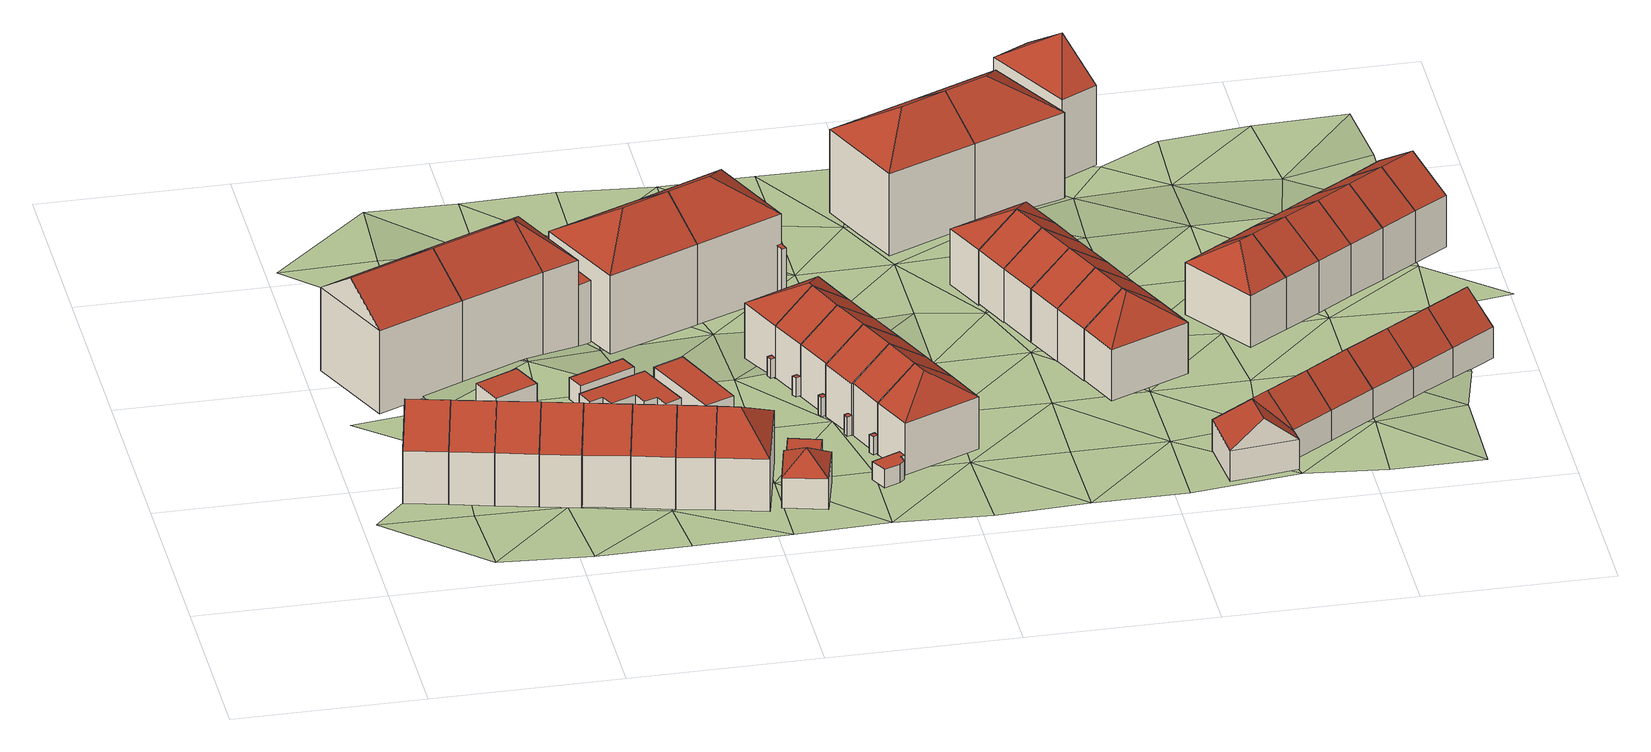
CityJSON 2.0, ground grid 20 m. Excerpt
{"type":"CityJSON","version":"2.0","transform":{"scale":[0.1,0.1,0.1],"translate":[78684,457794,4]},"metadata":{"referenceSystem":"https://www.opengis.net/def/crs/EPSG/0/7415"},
"CityObjects":{
"building1":{"type":"Building","attributes":{"roofType":"1030","RelativeEavesHeight":6.16,"RelativeRidgeHeight":9.35,"AbsoluteEavesHeight":12.13,"AbsoluteRidgeHeight":15.31,"validity":"0"},"geometry":[{"type":"Solid","lod":"2","boundaries":[[[[0,1,2,3]],[[1,4,5,2]],[[4,6,7,5]],[[6,0,3,7]],[[4,1,8]],[[0,6,9]],[[1,0,9,8]],[[6,4,8,9]],[[3,2,5,7]]]],"semantics":{"surfaces":[{"type":"WallSurface"},{"type":"RoofSurface","Direction":193.84,"Slope":55.75},{"type":"RoofSurface","Direction":13.83,"Slope":55.75},{"type":"GroundSurface"}],"values":[[0,0,0,0,0,0,1,2,3]]}}]},
"building2":{"type":"Building","attributes":{"roofType":"1030","RelativeEavesHeight":6.16,"RelativeRidgeHeight":9.35,"AbsoluteEavesHeight":12.13,"AbsoluteRidgeHeight":15.31,"validity":"0"},"geometry":[{"type":"Solid","lod":"2","boundaries":[[[[10,0,3,11]],[[0,6,7,3]],[[6,12,13,7]],[[12,10,11,13]],[[6,0,9]],[[10,12,14]],[[0,10,14,9]],[[12,6,9,14]],[[11,3,7,13]]]],"semantics":{"surfaces":[{"type":"WallSurface"},{"type":"RoofSurface","Direction":193.83,"Slope":55.75},{"type":"RoofSurface","Direction":13.83,"Slope":55.75},{"type":"GroundSurface"}],"values":[[0,0,0,0,0,0,1,2,3]]}}]},
"building3":{"type":"Building","attributes":{"roofType":"1030","RelativeEavesHeight":9.61,"RelativeRidgeHeight":13.17,"AbsoluteEavesHeight":15.24,"AbsoluteRidgeHeight":18.8,"validity":"0"},"geometry":[{"type":"Solid","lod":"2","boundaries":[[[[15,16,17,18]],[[16,19,20,17]],[[19,21,22,20]],[[21,15,18,22]],[[19,16,23]],[[15,21,24]],[[16,15,24,23]],[[21,19,23,24]],[[18,17,20,22]]]],"semantics":{"surfaces":[{"type":"WallSurface"},{"type":"RoofSurface","Direction":156.65,"Slope":55.05},{"type":"RoofSurface","Direction":336.46,"Slope":55.05},{"type":"GroundSurface"}],"values":[[0,0,0,0,0,0,1,2,3]]}}]},
"building4":{"type":"Building","attributes":{"roofType":"1030","RelativeEavesHeight":6.14,"RelativeRidgeHeight":9.33,"AbsoluteEavesHeight":12.13,"AbsoluteRidgeHeight":15.31,"validity":"0"},"geometry":[{"type":"Solid","lod":"2","boundaries":[[[[25,10,11,26]],[[10,12,13,11]],[[12,27,28,13]],[[27,25,26,28]],[[12,10,14]],[[25,27,29]],[[10,25,29,14]],[[27,12,14,29]],[[26,11,13,28]]]],"semantics":{"surfaces":[{"type":"WallSurface"},{"type":"RoofSurface","Direction":193.85,"Slope":55.76},{"type":"RoofSurface","Direction":13.83,"Slope":55.76},{"type":"GroundSurface"}],"values":[[0,0,0,0,0,0,1,2,3]]}}]},
"building5":{"type":"Building","attributes":{"roofType":"1030","RelativeEavesHeight":6.08,"RelativeRidgeHeight":9.27,"AbsoluteEavesHeight":12.13,"AbsoluteRidgeHeight":15.31,"validity":"0"},"geometry":[{"type":"Solid","lod":"2","boundaries":[[[[30,25,26,31]],[[25,27,28,26]],[[27,32,33,28]],[[32,30,31,33]],[[27,25,29]],[[30,32,34]],[[25,30,34,29]],[[32,27,29,34]],[[31,26,28,33]]]],"semantics":{"surfaces":[{"type":"WallSurface"},{"type":"RoofSurface","Direction":193.86,"Slope":55.76},{"type":"RoofSurface","Direction":13.85,"Slope":55.76},{"type":"GroundSurface"}],"values":[[0,0,0,0,0,0,1,2,3]]}}]},
"building6":{"type":"Building","attributes":{"roofType":"1000","RelativeEavesHeight":2.56,"RelativeRidgeHeight":2.56,"AbsoluteEavesHeight":8.7,"AbsoluteRidgeHeight":8.7,"validity":"0"},"geometry":[{"type":"Solid","lod":"2","boundaries":[[[[35,36,37,38]],[[36,39,40,37]],[[39,41,42,40]],[[41,35,38,42]],[[41,39,36,35]],[[38,37,40,42]]]],"semantics":{"surfaces":[{"type":"WallSurface"},{"type":"RoofSurface","Direction":0,"Slope":90},{"type":"GroundSurface"}],"values":[[0,0,0,0,1,2]]}}]},
"building7":{"type":"Building","attributes":{"roofType":"1030","RelativeEavesHeight":6.04,"RelativeRidgeHeight":9.23,"AbsoluteEavesHeight":12.13,"AbsoluteRidgeHeight":15.31,"validity":"0"},"geometry":[{"type":"Solid","lod":"2","boundaries":[[[[43,30,44,45]],[[30,32,46,44]],[[32,47,48,46]],[[47,43,45,48]],[[32,30,34]],[[43,47,49]],[[30,43,49,34]],[[47,32,34,49]],[[45,44,46,48]]]],"semantics":{"surfaces":[{"type":"WallSurface"},{"type":"RoofSurface","Direction":193.83,"Slope":55.77},{"type":"RoofSurface","Direction":13.82,"Slope":55.77},{"type":"GroundSurface"}],"values":[[0,0,0,0,0,0,1,2,3]]}}]},
"building8":{"type":"Building","attributes":{"roofType":"1030","RelativeEavesHeight":9.88,"RelativeRidgeHeight":13.44,"AbsoluteEavesHeight":15.24,"AbsoluteRidgeHeight":18.8,"validity":"0"},"geometry":[{"type":"Solid","lod":"2","boundaries":[[[[50,15,51,52]],[[15,21,53,51]],[[21,54,55,53]],[[54,50,52,55]],[[21,15,24]],[[50,54,56]],[[15,50,56,24]],[[54,21,24,56]],[[52,51,53,55]]]],"semantics":{"surfaces":[{"type":"WallSurface"},{"type":"RoofSurface","Direction":156.64,"Slope":55.21},{"type":"RoofSurface","Direction":336.46,"Slope":55.21},{"type":"GroundSurface"}],"values":[[0,0,0,0,0,0,1,2,3]]}}]},
"building9":{"type":"Building","attributes":{"roofType":"1030","RelativeEavesHeight":6.02,"RelativeRidgeHeight":9.2,"AbsoluteEavesHeight":12.13,"AbsoluteRidgeHeight":15.31,"validity":"0"},"geometry":[{"type":"Solid","lod":"2","boundaries":[[[[57,43,45,58]],[[43,47,48,45]],[[47,59,60,48]],[[59,57,58,60]],[[47,43,49]],[[57,59,61]],[[43,57,61,49]],[[59,47,49,61]],[[58,45,48,60]]]],"semantics":{"surfaces":[{"type":"WallSurface"},{"type":"RoofSurface","Direction":193.84,"Slope":55.77},{"type":"RoofSurface","Direction":13.84,"Slope":55.77},{"type":"GroundSurface"}],"values":[[0,0,0,0,0,0,1,2,3]]}}]},
"building10":{"type":"Building","attributes":{"roofType":"1000","RelativeEavesHeight":2.55,"RelativeRidgeHeight":2.55,"AbsoluteEavesHeight":8.53,"AbsoluteRidgeHeight":8.53,"validity":"0"},"geometry":[{"type":"Solid","lod":"2","boundaries":[[[[62,63,64,65]],[[63,66,67,64]],[[66,68,69,67]],[[68,62,65,69]],[[68,66,63,62]],[[65,64,67,69]]]],"semantics":{"surfaces":[{"type":"WallSurface"},{"type":"RoofSurface","Direction":0,"Slope":90},{"type":"GroundSurface"}],"values":[[0,0,0,0,1,2]]}}]},
"building11":{"type":"Building","attributes":{"roofType":"1030","RelativeEavesHeight":5.99,"RelativeRidgeHeight":9.18,"AbsoluteEavesHeight":12.13,"AbsoluteRidgeHeight":15.31,"validity":"0"},"geometry":[{"type":"Solid","lod":"2","boundaries":[[[[70,57,58,71]],[[57,59,60,58]],[[59,72,73,60]],[[72,70,71,73]],[[59,57,61]],[[70,72,74]],[[57,70,74,61]],[[72,59,61,74]],[[71,58,60,73]]]],"semantics":{"surfaces":[{"type":"WallSurface"},{"type":"RoofSurface","Direction":193.84,"Slope":55.77},{"type":"RoofSurface","Direction":13.82,"Slope":55.77},{"type":"GroundSurface"}],"values":[[0,0,0,0,0,0,1,2,3]]}}]},
"building12":{"type":"Building","attributes":{"roofType":"1000","RelativeEavesHeight":2.31,"RelativeRidgeHeight":2.31,"AbsoluteEavesHeight":8.46,"AbsoluteRidgeHeight":8.46,"validity":"0"},"geometry":[{"type":"Solid","lod":"2","boundaries":[[[[75,76,77,78]],[[76,79,80,77]],[[79,81,82,80]],[[81,83,84,82]],[[83,85,86,84]],[[85,87,88,86]],[[87,89,90,88]],[[89,91,92,90]],[[91,93,94,92]],[[93,75,78,94]],[[93,91,89,87,85,83,81,79,76,75]],[[78,77,80,82,84,86,88,90,92,94]]]],"semantics":{"surfaces":[{"type":"WallSurface"},{"type":"RoofSurface","Direction":0,"Slope":90},{"type":"GroundSurface"}],"values":[[0,0,0,0,0,0,0,0,0,0,1,2]]}}]},
"building13":{"type":"Building","attributes":{"validity":"0"},"children":["building13-1","building13-2","building13-3"]},
"building13-1":{"type":"BuildingPart","attributes":{"roofType":"1000","RelativeEavesHeight":7.2,"RelativeRidgeHeight":7.2,"AbsoluteEavesHeight":12.3,"AbsoluteRidgeHeight":12.3,"validity":"0"},"parents":["building13"],"geometry":[{"type":"Solid","lod":"2","boundaries":[[[[95,96,97,98]],[[96,99,100,97]],[[99,101,102,100]],[[101,95,98,102]],[[101,99,96,95]],[[98,97,100,102]]]],"semantics":{"surfaces":[{"type":"WallSurface"},{"type":"RoofSurface","Direction":0,"Slope":90},{"type":"GroundSurface"}],"values":[[0,0,0,0,1,2]]}}]},
"building13-2":{"type":"BuildingPart","attributes":{"roofType":"1120","RelativeEavesHeight":10.08,"RelativeRidgeHeight":13.65,"AbsoluteEavesHeight":15.24,"AbsoluteRidgeHeight":18.8,"validity":"0"},"parents":["building13"],"geometry":[{"type":"Solid","lod":"2","boundaries":[[[[103,104,105,106]],[[104,50,107,105]],[[50,54,108,107]],[[54,103,106,108]],[[104,103,56]],[[50,104,56]],[[54,50,56]],[[103,54,56]],[[106,105,107,108]]]],"semantics":{"surfaces":[{"type":"WallSurface"},{"type":"RoofSurface","Direction":65.94,"Slope":49.25},{"type":"RoofSurface","Direction":156.73,"Slope":55.29},{"type":"RoofSurface","Direction":246.37,"Slope":0},{"type":"RoofSurface","Direction":336.37,"Slope":55.29},{"type":"GroundSurface"}],"values":[[0,0,0,0,1,2,3,4,5]]}}]},
"building13-3":{"type":"BuildingPart","attributes":{"roofType":"1000","RelativeEavesHeight":7.18,"RelativeRidgeHeight":7.18,"AbsoluteEavesHeight":12.3,"AbsoluteRidgeHeight":12.3,"validity":"0"},"parents":["building13"],"geometry":[{"type":"Solid","lod":"2","boundaries":[[[[109,95,98,110]],[[95,111,112,98]],[[111,113,114,112]],[[113,109,110,114]],[[113,111,95,109]],[[110,98,112,114]]]],"semantics":{"surfaces":[{"type":"WallSurface"},{"type":"RoofSurface","Direction":0,"Slope":90},{"type":"GroundSurface"}],"values":[[0,0,0,0,1,2]]}}]},
"building14":{"type":"Building","attributes":{"roofType":"1130","RelativeEavesHeight":5.99,"RelativeRidgeHeight":9.17,"AbsoluteEavesHeight":12.13,"AbsoluteRidgeHeight":15.31,"validity":"0"},"geometry":[{"type":"Solid","lod":"2","boundaries":[[[[72,115,116,73]],[[115,117,118,116]],[[117,70,71,118]],[[70,72,73,71]],[[117,115,119]],[[72,70,74]],[[115,72,74,119]],[[70,117,119,74]],[[73,116,118,71]]]],"semantics":{"surfaces":[{"type":"WallSurface"},{"type":"RoofSurface","Direction":103.73,"Slope":44.09},{"type":"RoofSurface","Direction":13.83,"Slope":55.78},{"type":"RoofSurface","Direction":193.85,"Slope":55.78},{"type":"GroundSurface"}],"values":[[0,0,0,0,1,0,2,3,4]]}}]},
"building15":{"type":"Building","attributes":{"roofType":"1000","RelativeEavesHeight":2.47,"RelativeRidgeHeight":2.47,"AbsoluteEavesHeight":8.46,"AbsoluteRidgeHeight":8.46,"validity":"0"},"geometry":[{"type":"Solid","lod":"2","boundaries":[[[[120,121,122,123]],[[121,124,125,122]],[[124,126,127,125]],[[126,120,123,127]],[[126,124,121,120]],[[123,122,125,127]]]],"semantics":{"surfaces":[{"type":"WallSurface"},{"type":"RoofSurface","Direction":0,"Slope":90},{"type":"GroundSurface"}],"values":[[0,0,0,0,1,2]]}}]},
"building16":{"type":"Building","attributes":{"roofType":"1120","RelativeEavesHeight":3.54,"RelativeRidgeHeight":5.5,"AbsoluteEavesHeight":9.7,"AbsoluteRidgeHeight":11.66,"validity":"0"},"geometry":[{"type":"Solid","lod":"2","boundaries":[[[[128,129,130,131]],[[129,132,133,130]],[[132,134,135,133]],[[134,128,131,135]],[[129,128,136]],[[132,129,136]],[[134,132,136]],[[128,134,136]],[[131,130,133,135]]]],"semantics":{"surfaces":[{"type":"WallSurface"},{"type":"RoofSurface","Direction":284.16,"Slope":50.33},{"type":"RoofSurface","Direction":14.18,"Slope":53.25},{"type":"RoofSurface","Direction":104.17,"Slope":50.33},{"type":"RoofSurface","Direction":194.16,"Slope":53.25},{"type":"GroundSurface"}],"values":[[0,0,0,0,1,2,3,4,5]]}}]},
"building17":{"type":"Building","attributes":{"validity":"0"},"children":["building17-1","building17-2"]},
"building17-1":{"type":"BuildingPart","attributes":{"roofType":"1130","RelativeEavesHeight":9.26,"RelativeRidgeHeight":12.75,"AbsoluteEavesHeight":14.28,"AbsoluteRidgeHeight":17.77,"validity":"0"},"parents":["building17"],"geometry":[{"type":"Solid","lod":"2","boundaries":[[[[137,138,139,140]],[[138,141,142,139]],[[141,143,144,142]],[[143,137,140,144]],[[141,138,145]],[[137,143,146]],[[138,137,146,145]],[[143,141,145,146]],[[140,139,142,144]]]],"semantics":{"surfaces":[{"type":"WallSurface"},{"type":"RoofSurface","Direction":245.71,"Slope":56.08},{"type":"RoofSurface","Direction":156.31,"Slope":56.07},{"type":"RoofSurface","Direction":336.4,"Slope":56.07},{"type":"GroundSurface"}],"values":[[0,0,0,0,1,0,2,3,4]]}}]},
"building17-2":{"type":"BuildingPart","attributes":{"roofType":"1000","RelativeEavesHeight":7.14,"RelativeRidgeHeight":7.14,"AbsoluteEavesHeight":12.3,"AbsoluteRidgeHeight":12.3,"validity":"0"},"parents":["building17"],"geometry":[{"type":"Solid","lod":"2","boundaries":[[[[147,101,148,149]],[[101,99,150,148]],[[99,147,149,150]],[[99,101,147]],[[149,148,150]]]],"semantics":{"surfaces":[{"type":"WallSurface"},{"type":"RoofSurface","Direction":0,"Slope":90},{"type":"GroundSurface"}],"values":[[0,0,0,1,2]]}}]},
"building18":{"type":"Building","attributes":{"roofType":"1000","RelativeEavesHeight":2.53,"RelativeRidgeHeight":2.53,"AbsoluteEavesHeight":8.64,"AbsoluteRidgeHeight":8.64,"validity":"0"},"geometry":[{"type":"Solid","lod":"2","boundaries":[[[[151,152,153,154]],[[152,155,156,153]],[[155,157,158,156]],[[157,151,154,158]],[[157,155,152,151]],[[154,153,156,158]]]],"semantics":{"surfaces":[{"type":"WallSurface"},{"type":"RoofSurface","Direction":0,"Slope":90},{"type":"GroundSurface"}],"values":[[0,0,0,0,1,2]]}}]},
"building19":{"type":"Building","attributes":{"validity":"0"},"children":["building19-1","building19-2"]},
"building19-1":{"type":"BuildingPart","attributes":{"roofType":"1130","RelativeEavesHeight":9.39,"RelativeRidgeHeight":12.88,"AbsoluteEavesHeight":14.28,"AbsoluteRidgeHeight":17.77,"validity":"0"},"parents":["building19"],"geometry":[{"type":"Solid","lod":"2","boundaries":[[[[143,159,160,161]],[[159,162,163,160]],[[162,137,164,163]],[[137,143,161,164]],[[162,159,165]],[[143,137,146]],[[159,143,146,165]],[[137,162,165,146]],[[161,160,163,164]]]],"semantics":{"surfaces":[{"type":"WallSurface"},{"type":"RoofSurface","Direction":66.54,"Slope":55.28},{"type":"RoofSurface","Direction":336.4,"Slope":56.02},{"type":"RoofSurface","Direction":156.3,"Slope":56.02},{"type":"GroundSurface"}],"values":[[0,0,0,0,1,0,2,3,4]]}}]},
"building19-2":{"type":"BuildingPart","attributes":{"roofType":"1000","RelativeEavesHeight":5.78,"RelativeRidgeHeight":5.78,"AbsoluteEavesHeight":10.91,"AbsoluteRidgeHeight":10.91,"validity":"0"},"parents":["building19"],"geometry":[{"type":"Solid","lod":"2","boundaries":[[[[166,167,168,169]],[[167,170,171,168]],[[170,172,173,171]],[[172,166,169,173]],[[172,170,167,166]],[[169,168,171,173]]]],"semantics":{"surfaces":[{"type":"WallSurface"},{"type":"RoofSurface","Direction":0,"Slope":90},{"type":"GroundSurface"}],"values":[[0,0,0,0,1,2]]}}]},
"building20":{"type":"Building","attributes":{"validity":"0"},"children":["building20-1","building20-2"]},
"building20-1":{"type":"BuildingPart","attributes":{"roofType":"1000","RelativeEavesHeight":2.2,"RelativeRidgeHeight":2.2,"AbsoluteEavesHeight":8.21,"AbsoluteRidgeHeight":8.21,"validity":"0"},"parents":["building20"],"geometry":[{"type":"Solid","lod":"2","boundaries":[[[[174,175,176,177]],[[175,178,179,176]],[[178,180,181,179]],[[180,174,177,181]],[[180,178,175,174]],[[177,176,179,181]]]],"semantics":{"surfaces":[{"type":"WallSurface"},{"type":"RoofSurface","Direction":0,"Slope":90},{"type":"GroundSurface"}],"values":[[0,0,0,0,1,2]]}}]},
"building20-2":{"type":"BuildingPart","attributes":{"roofType":"1130","RelativeEavesHeight":6.5,"RelativeRidgeHeight":9.55,"AbsoluteEavesHeight":11.93,"AbsoluteRidgeHeight":14.97,"validity":"0"},"parents":["building20"],"geometry":[{"type":"Solid","lod":"2","boundaries":[[[[182,183,184,185]],[[183,186,187,184]],[[186,188,189,187]],[[188,182,185,189]],[[186,183,190]],[[182,188,191]],[[183,182,191,190]],[[188,186,190,191]],[[185,184,187,189]]]],"semantics":{"surfaces":[{"type":"WallSurface"},{"type":"RoofSurface","Direction":336.63,"Slope":57.34},{"type":"RoofSurface","Direction":246.81,"Slope":55.5},{"type":"RoofSurface","Direction":66.67,"Slope":55.3},{"type":"GroundSurface"}],"values":[[0,0,0,0,1,0,2,3,4]]}}]},
"building21":{"type":"Building","attributes":{"validity":"0"},"children":["building21-1","building21-2"]},
"building21-1":{"type":"BuildingPart","attributes":{"roofType":"1000","RelativeEavesHeight":2.21,"RelativeRidgeHeight":2.21,"AbsoluteEavesHeight":8.21,"AbsoluteRidgeHeight":8.21,"validity":"0"},"parents":["building21"],"geometry":[{"type":"Solid","lod":"2","boundaries":[[[[192,193,194,195]],[[193,196,197,194]],[[196,198,199,197]],[[198,192,195,199]],[[198,196,193,192]],[[195,194,197,199]]]],"semantics":{"surfaces":[{"type":"WallSurface"},{"type":"RoofSurface","Direction":0,"Slope":90},{"type":"GroundSurface"}],"values":[[0,0,0,0,1,2]]}}]},
"building21-2":{"type":"BuildingPart","attributes":{"roofType":"1030","RelativeEavesHeight":6.06,"RelativeRidgeHeight":9.11,"AbsoluteEavesHeight":11.93,"AbsoluteRidgeHeight":14.97,"validity":"0"},"parents":["building21"],"geometry":[{"type":"Solid","lod":"2","boundaries":[[[[200,182,201,202]],[[182,188,203,201]],[[188,204,205,203]],[[204,200,202,205]],[[188,182,191]],[[200,204,206]],[[182,200,206,191]],[[204,188,191,206]],[[202,201,203,205]]]],"semantics":{"surfaces":[{"type":"WallSurface"},{"type":"RoofSurface","Direction":246.54,"Slope":55.39},{"type":"RoofSurface","Direction":66.53,"Slope":55.39},{"type":"GroundSurface"}],"values":[[0,0,0,0,0,0,1,2,3]]}}]},
"building22":{"type":"Building","attributes":{"validity":"0"},"children":["building22-1","building22-2"]},
"building22-1":{"type":"BuildingPart","attributes":{"roofType":"1030","RelativeEavesHeight":6.02,"RelativeRidgeHeight":9.07,"AbsoluteEavesHeight":11.93,"AbsoluteRidgeHeight":14.97,"validity":"0"},"parents":["building22"],"geometry":[{"type":"Solid","lod":"2","boundaries":[[[[207,200,202,208]],[[200,204,205,202]],[[204,209,210,205]],[[209,207,208,210]],[[204,200,206]],[[207,209,211]],[[200,207,211,206]],[[209,204,206,211]],[[208,202,205,210]]]],"semantics":{"surfaces":[{"type":"WallSurface"},{"type":"RoofSurface","Direction":246.6,"Slope":55.4},{"type":"RoofSurface","Direction":66.56,"Slope":55.4},{"type":"GroundSurface"}],"values":[[0,0,0,0,0,0,1,2,3]]}}]},
"building22-2":{"type":"BuildingPart","attributes":{"roofType":"1000","RelativeEavesHeight":2.21,"RelativeRidgeHeight":2.21,"AbsoluteEavesHeight":8.21,"AbsoluteRidgeHeight":8.21,"validity":"0"},"parents":["building22"],"geometry":[{"type":"Solid","lod":"2","boundaries":[[[[212,213,214,215]],[[213,216,217,214]],[[216,218,219,217]],[[218,212,215,219]],[[218,216,213,212]],[[215,214,217,219]]]],"semantics":{"surfaces":[{"type":"WallSurface"},{"type":"RoofSurface","Direction":0,"Slope":90},{"type":"GroundSurface"}],"values":[[0,0,0,0,1,2]]}}]},
"building23":{"type":"Building","attributes":{"validity":"0"},"children":["building23-1","building23-2"]},
"building23-1":{"type":"BuildingPart","attributes":{"roofType":"1000","RelativeEavesHeight":2.19,"RelativeRidgeHeight":2.19,"AbsoluteEavesHeight":8.21,"AbsoluteRidgeHeight":8.21,"validity":"0"},"parents":["building23"],"geometry":[{"type":"Solid","lod":"2","boundaries":[[[[220,221,222,223]],[[221,224,225,222]],[[224,226,227,225]],[[226,220,223,227]],[[226,224,221,220]],[[223,222,225,227]]]],"semantics":{"surfaces":[{"type":"WallSurface"},{"type":"RoofSurface","Direction":0,"Slope":90},{"type":"GroundSurface"}],"values":[[0,0,0,0,1,2]]}}]},
"building23-2":{"type":"BuildingPart","attributes":{"roofType":"1030","RelativeEavesHeight":6.07,"RelativeRidgeHeight":9.12,"AbsoluteEavesHeight":11.93,"AbsoluteRidgeHeight":14.97,"validity":"0"},"parents":["building23"],"geometry":[{"type":"Solid","lod":"2","boundaries":[[[[228,229,230,231]],[[229,209,210,230]],[[209,232,233,210]],[[232,228,231,233]],[[209,229,211]],[[228,232,234]],[[229,228,234,211]],[[232,209,211,234]],[[231,230,210,233]]]],"semantics":{"surfaces":[{"type":"WallSurface"},{"type":"RoofSurface","Direction":246.6,"Slope":55.54},{"type":"RoofSurface","Direction":66.55,"Slope":55.54},{"type":"GroundSurface"}],"values":[[0,0,0,0,0,0,1,2,3]]}}]},
"building24":{"type":"Building","attributes":{"validity":"0"},"children":["building24-1","building24-2"]},
"building24-1":{"type":"BuildingPart","attributes":{"roofType":"1130","RelativeEavesHeight":6.02,"RelativeRidgeHeight":9.07,"AbsoluteEavesHeight":11.93,"AbsoluteRidgeHeight":14.97,"validity":"0"},"parents":["building24"],"geometry":[{"type":"Solid","lod":"2","boundaries":[[[[235,236,237,238]],[[236,239,240,237]],[[239,241,242,240]],[[241,235,238,242]],[[239,236,243]],[[235,241,244]],[[236,235,244,243]],[[241,239,243,244]],[[238,237,240,242]]]],"semantics":{"surfaces":[{"type":"WallSurface"},{"type":"RoofSurface","Direction":156.44,"Slope":45},{"type":"RoofSurface","Direction":66.54,"Slope":55.56},{"type":"RoofSurface","Direction":246.61,"Slope":55.56},{"type":"GroundSurface"}],"values":[[0,0,0,0,1,0,2,3,4]]}}]},
"building24-2":{"type":"BuildingPart","attributes":{"roofType":"1000","RelativeEavesHeight":2.07,"RelativeRidgeHeight":2.07,"AbsoluteEavesHeight":8.21,"AbsoluteRidgeHeight":8.21,"validity":"0"},"parents":["building24"],"geometry":[{"type":"Solid","lod":"2","boundaries":[[[[245,246,247,248]],[[246,249,250,247]],[[249,251,252,250]],[[251,253,254,252]],[[253,255,256,254]],[[255,257,258,256]],[[257,259,260,258]],[[259,245,248,260]],[[259,257,255,253,251,249,246,245]],[[248,247,250,252,254,256,258,260]]]],"semantics":{"surfaces":[{"type":"WallSurface"},{"type":"RoofSurface","Direction":0,"Slope":90},{"type":"GroundSurface"}],"values":[[0,0,0,0,0,0,0,0,1,2]]}}]},
"building25":{"type":"Building","attributes":{"validity":"0"},"children":["building25-1","building25-2"]},
"building25-1":{"type":"BuildingPart","attributes":{"roofType":"1000","RelativeEavesHeight":2.15,"RelativeRidgeHeight":2.15,"AbsoluteEavesHeight":8.21,"AbsoluteRidgeHeight":8.21,"validity":"0"},"parents":["building25"],"geometry":[{"type":"Solid","lod":"2","boundaries":[[[[261,262,263,264]],[[262,265,266,263]],[[265,267,268,266]],[[267,261,264,268]],[[267,265,262,261]],[[264,263,266,268]]]],"semantics":{"surfaces":[{"type":"WallSurface"},{"type":"RoofSurface","Direction":0,"Slope":90},{"type":"GroundSurface"}],"values":[[0,0,0,0,1,2]]}}]},
"building25-2":{"type":"BuildingPart","attributes":{"roofType":"1030","RelativeEavesHeight":6.07,"RelativeRidgeHeight":9.12,"AbsoluteEavesHeight":11.93,"AbsoluteRidgeHeight":14.97,"validity":"0"},"parents":["building25"],"geometry":[{"type":"Solid","lod":"2","boundaries":[[[[241,269,270,242]],[[269,232,233,270]],[[232,235,238,233]],[[235,241,242,238]],[[232,269,234]],[[241,235,244]],[[269,241,244,234]],[[235,232,234,244]],[[242,270,233,238]]]],"semantics":{"surfaces":[{"type":"WallSurface"},{"type":"RoofSurface","Direction":246.61,"Slope":55.41},{"type":"RoofSurface","Direction":66.55,"Slope":55.41},{"type":"GroundSurface"}],"values":[[0,0,0,0,0,0,1,2,3]]}}]},
"building26":{"type":"Building","attributes":{"roofType":"1130","RelativeEavesHeight":9.59,"RelativeRidgeHeight":13.14,"AbsoluteEavesHeight":14.37,"AbsoluteRidgeHeight":17.92,"validity":"0"},"geometry":[{"type":"Solid","lod":"2","boundaries":[[[[271,272,273,274]],[[272,275,276,273]],[[275,277,278,276]],[[277,271,274,278]],[[275,272,279]],[[271,277,280]],[[272,271,280,279]],[[277,275,279,280]],[[274,273,276,278]]]],"semantics":{"surfaces":[{"type":"WallSurface"},{"type":"RoofSurface","Direction":246.56,"Slope":55.43},{"type":"RoofSurface","Direction":156.81,"Slope":55.75},{"type":"RoofSurface","Direction":336.59,"Slope":55.75},{"type":"GroundSurface"}],"values":[[0,0,0,0,1,0,2,3,4]]}}]},
"building27":{"type":"Building","attributes":{"roofType":"1120","RelativeEavesHeight":6.41,"RelativeRidgeHeight":9.62,"AbsoluteEavesHeight":11.81,"AbsoluteRidgeHeight":15.02,"validity":"0"},"geometry":[{"type":"Solid","lod":"2","boundaries":[[[[281,282,283,284]],[[282,285,286,283]],[[285,287,288,286]],[[287,281,284,288]],[[282,281,289]],[[285,282,289]],[[287,285,289]],[[281,287,289]],[[284,283,286,288]]]],"semantics":{"surfaces":[{"type":"WallSurface"},{"type":"RoofSurface","Direction":156.53,"Slope":0},{"type":"RoofSurface","Direction":246.67,"Slope":54.94},{"type":"RoofSurface","Direction":336.65,"Slope":56.6},{"type":"RoofSurface","Direction":66.49,"Slope":54.94},{"type":"GroundSurface"}],"values":[[0,0,0,0,1,2,3,4,5]]}}]},
"building28":{"type":"Building","attributes":{"roofType":"1030","RelativeEavesHeight":6.25,"RelativeRidgeHeight":9.46,"AbsoluteEavesHeight":11.81,"AbsoluteRidgeHeight":15.02,"validity":"0"},"geometry":[{"type":"Solid","lod":"2","boundaries":[[[[290,282,291,292]],[[282,281,293,291]],[[281,294,295,293]],[[294,290,292,295]],[[281,282,289]],[[290,294,296]],[[282,290,296,289]],[[294,281,289,296]],[[292,291,293,295]]]],"semantics":{"surfaces":[{"type":"WallSurface"},{"type":"RoofSurface","Direction":246.52,"Slope":54.94},{"type":"RoofSurface","Direction":66.51,"Slope":54.94},{"type":"GroundSurface"}],"values":[[0,0,0,0,0,0,1,2,3]]}}]},
"building29":{"type":"Building","attributes":{"roofType":"1030","RelativeEavesHeight":6.16,"RelativeRidgeHeight":9.36,"AbsoluteEavesHeight":11.81,"AbsoluteRidgeHeight":15.02,"validity":"0"},"geometry":[{"type":"Solid","lod":"2","boundaries":[[[[297,290,298,299]],[[290,294,300,298]],[[294,301,302,300]],[[301,297,299,302]],[[294,290,296]],[[297,301,303]],[[290,297,303,296]],[[301,294,296,303]],[[299,298,300,302]]]],"semantics":{"surfaces":[{"type":"WallSurface"},{"type":"RoofSurface","Direction":246.52,"Slope":54.95},{"type":"RoofSurface","Direction":66.51,"Slope":54.95},{"type":"GroundSurface"}],"values":[[0,0,0,0,0,0,1,2,3]]}}]},
"building30":{"type":"Building","attributes":{"roofType":"1030","RelativeEavesHeight":6.1,"RelativeRidgeHeight":9.31,"AbsoluteEavesHeight":11.81,"AbsoluteRidgeHeight":15.02,"validity":"0"},"geometry":[{"type":"Solid","lod":"2","boundaries":[[[[304,297,299,305]],[[297,301,302,299]],[[301,306,307,302]],[[306,304,305,307]],[[301,297,303]],[[304,306,308]],[[297,304,308,303]],[[306,301,303,308]],[[305,299,302,307]]]],"semantics":{"surfaces":[{"type":"WallSurface"},{"type":"RoofSurface","Direction":246.52,"Slope":54.95},{"type":"RoofSurface","Direction":66.5,"Slope":54.95},{"type":"GroundSurface"}],"values":[[0,0,0,0,0,0,1,2,3]]}}]},
"building31":{"type":"Building","attributes":{"roofType":"1030","RelativeEavesHeight":6.04,"RelativeRidgeHeight":9.25,"AbsoluteEavesHeight":11.81,"AbsoluteRidgeHeight":15.02,"validity":"0"},"geometry":[{"type":"Solid","lod":"2","boundaries":[[[[309,304,310,311]],[[304,306,312,310]],[[306,313,314,312]],[[313,309,311,314]],[[306,304,308]],[[309,313,315]],[[304,309,315,308]],[[313,306,308,315]],[[311,310,312,314]]]],"semantics":{"surfaces":[{"type":"WallSurface"},{"type":"RoofSurface","Direction":246.52,"Slope":54.96},{"type":"RoofSurface","Direction":66.51,"Slope":54.96},{"type":"GroundSurface"}],"values":[[0,0,0,0,0,0,1,2,3]]}}]},
"building32":{"type":"Building","attributes":{"roofType":"1130","RelativeEavesHeight":5.94,"RelativeRidgeHeight":9.15,"AbsoluteEavesHeight":11.81,"AbsoluteRidgeHeight":15.02,"validity":"0"},"geometry":[{"type":"Solid","lod":"2","boundaries":[[[[313,316,317,318]],[[316,319,320,317]],[[319,309,321,320]],[[309,313,318,321]],[[319,316,322]],[[313,309,315]],[[316,313,315,322]],[[309,319,322,315]],[[318,317,320,321]]]],"semantics":{"surfaces":[{"type":"WallSurface"},{"type":"RoofSurface","Direction":156.51,"Slope":51.64},{"type":"RoofSurface","Direction":66.54,"Slope":54.99},{"type":"RoofSurface","Direction":246.57,"Slope":54.95},{"type":"GroundSurface"}],"values":[[0,0,0,0,1,0,2,3,4]]}}]},
"building33":{"type":"Building","attributes":{"validity":"0"},"children":["building33-1","building33-2"]},
"building33-1":{"type":"BuildingPart","attributes":{"roofType":"1030","RelativeEavesHeight":3.57,"RelativeRidgeHeight":6.69,"AbsoluteEavesHeight":9.72,"AbsoluteRidgeHeight":12.84,"validity":"0"},"parents":["building33"],"geometry":[{"type":"Solid","lod":"2","boundaries":[[[[323,324,325,326]],[[324,327,328,325]],[[327,329,330,328]],[[329,323,326,330]],[[327,324,331]],[[323,329,332]],[[324,323,332,331]],[[329,327,331,332]],[[326,325,328,330]]]],"semantics":{"surfaces":[{"type":"WallSurface"},{"type":"RoofSurface","Direction":140.93,"Slope":49.69},{"type":"RoofSurface","Direction":325.74,"Slope":49.13},{"type":"GroundSurface"}],"values":[[0,0,0,0,0,0,1,2,3]]}}]},
"building33-2":{"type":"BuildingPart","attributes":{"roofType":"1030","RelativeEavesHeight":3.52,"RelativeRidgeHeight":6.64,"AbsoluteEavesHeight":9.72,"AbsoluteRidgeHeight":12.84,"validity":"0"},"parents":["building33"],"geometry":[{"type":"Solid","lod":"2","boundaries":[[[[324,333,334,325]],[[333,335,336,334]],[[335,327,328,336]],[[327,324,325,328]],[[335,333,337]],[[324,327,331]],[[333,324,331,337]],[[327,335,337,331]],[[325,334,336,328]]]],"semantics":{"surfaces":[{"type":"WallSurface"},{"type":"RoofSurface","Direction":84.15,"Slope":48.73},{"type":"RoofSurface","Direction":264.15,"Slope":48.73},{"type":"GroundSurface"}],"values":[[0,0,0,0,0,0,1,2,3]]}}]},
"building34":{"type":"Building","attributes":{"roofType":"1130","RelativeEavesHeight":9.82,"RelativeRidgeHeight":13.37,"AbsoluteEavesHeight":14.37,"AbsoluteRidgeHeight":17.92,"validity":"0"},"geometry":[{"type":"Solid","lod":"2","boundaries":[[[[277,338,339,340]],[[338,341,342,339]],[[341,271,343,342]],[[271,277,340,343]],[[341,338,344]],[[277,271,280]],[[338,277,280,344]],[[271,341,344,280]],[[340,339,342,343]]]],"semantics":{"surfaces":[{"type":"WallSurface"},{"type":"RoofSurface","Direction":61.27,"Slope":55.81},{"type":"RoofSurface","Direction":336.59,"Slope":55.85},{"type":"RoofSurface","Direction":156.81,"Slope":55.85},{"type":"GroundSurface"}],"values":[[0,0,0,0,1,0,2,3,4]]}}]},
"building35":{"type":"Building","attributes":{"roofType":"1030","RelativeEavesHeight":3.6,"RelativeRidgeHeight":6.72,"AbsoluteEavesHeight":9.72,"AbsoluteRidgeHeight":12.84,"validity":"0"},"geometry":[{"type":"Solid","lod":"2","boundaries":[[[[345,323,346,347]],[[323,329,348,346]],[[329,349,350,348]],[[349,345,347,350]],[[329,323,332]],[[345,349,351]],[[323,345,351,332]],[[349,329,332,351]],[[347,346,348,350]]]],"semantics":{"surfaces":[{"type":"WallSurface"},{"type":"RoofSurface","Direction":146.37,"Slope":48.75},{"type":"RoofSurface","Direction":326.37,"Slope":48.75},{"type":"GroundSurface"}],"values":[[0,0,0,0,0,0,1,2,3]]}}]},
"building36":{"type":"Building","attributes":{"validity":"0"},"children":["building36-1","building36-2"]},
"building36-1":{"type":"BuildingPart","attributes":{"roofType":"1120","RelativeEavesHeight":9.12,"RelativeRidgeHeight":12.76,"AbsoluteEavesHeight":13.55,"AbsoluteRidgeHeight":17.19,"validity":"0"},"parents":["building36"],"geometry":[{"type":"Solid","lod":"2","boundaries":[[[[352,353,354,355]],[[353,356,357,354]],[[356,358,359,357]],[[358,352,355,359]],[[353,352,360]],[[356,353,360]],[[358,356,360]],[[352,358,360]],[[355,354,357,359]]]],"semantics":{"surfaces":[{"type":"WallSurface"},{"type":"RoofSurface","Direction":151.18,"Slope":55.56},{"type":"RoofSurface","Direction":241.47,"Slope":50.16},{"type":"RoofSurface","Direction":331.42,"Slope":55.56},{"type":"RoofSurface","Direction":61.43,"Slope":0},{"type":"GroundSurface"}],"values":[[0,0,0,0,1,2,3,4,5]]}}]},
"building36-2":{"type":"BuildingPart","attributes":{"roofType":"1000","RelativeEavesHeight":7.23,"RelativeRidgeHeight":7.23,"AbsoluteEavesHeight":11.71,"AbsoluteRidgeHeight":11.71,"validity":"0"},"parents":["building36"],"geometry":[{"type":"Solid","lod":"2","boundaries":[[[[361,362,363,364]],[[362,365,339,363]],[[365,366,367,339]],[[366,368,369,367]],[[368,361,364,369]],[[368,366,365,362,361]],[[364,363,339,367,369]]]],"semantics":{"surfaces":[{"type":"WallSurface"},{"type":"RoofSurface","Direction":225.55,"Slope":90},{"type":"GroundSurface"}],"values":[[0,0,0,0,0,1,2]]}}]},
"building37":{"type":"Building","attributes":{"roofType":"1030","RelativeEavesHeight":3.6,"RelativeRidgeHeight":6.72,"AbsoluteEavesHeight":9.72,"AbsoluteRidgeHeight":12.84,"validity":"0"},"geometry":[{"type":"Solid","lod":"2","boundaries":[[[[370,345,347,371]],[[345,349,350,347]],[[349,372,373,350]],[[372,370,371,373]],[[349,345,351]],[[370,372,374]],[[345,370,374,351]],[[372,349,351,374]],[[371,347,350,373]]]],"semantics":{"surfaces":[{"type":"WallSurface"},{"type":"RoofSurface","Direction":146.37,"Slope":48.75},{"type":"RoofSurface","Direction":326.37,"Slope":48.75},{"type":"GroundSurface"}],"values":[[0,0,0,0,0,0,1,2,3]]}}]},
"building38":{"type":"Building","attributes":{"roofType":"1130","RelativeEavesHeight":5.96,"RelativeRidgeHeight":9.07,"AbsoluteEavesHeight":11.97,"AbsoluteRidgeHeight":15.08,"validity":"0"},"geometry":[{"type":"Solid","lod":"2","boundaries":[[[[375,376,377,378]],[[376,379,380,377]],[[379,381,382,380]],[[381,375,378,382]],[[379,376,383]],[[375,381,384]],[[376,375,384,383]],[[381,379,383,384]],[[378,377,380,382]]]],"semantics":{"surfaces":[{"type":"WallSurface"},{"type":"RoofSurface","Direction":235.88,"Slope":45},{"type":"RoofSurface","Direction":146.37,"Slope":55.8},{"type":"RoofSurface","Direction":326.11,"Slope":55.8},{"type":"GroundSurface"}],"values":[[0,0,0,0,1,0,2,3,4]]}}]},
"building39":{"type":"Building","attributes":{"roofType":"1030","RelativeEavesHeight":5.96,"RelativeRidgeHeight":9.06,"AbsoluteEavesHeight":11.97,"AbsoluteRidgeHeight":15.08,"validity":"0"},"geometry":[{"type":"Solid","lod":"2","boundaries":[[[[385,375,378,386]],[[375,381,382,378]],[[381,387,388,382]],[[387,385,386,388]],[[381,375,384]],[[385,387,389]],[[375,385,389,384]],[[387,381,384,389]],[[386,378,382,388]]]],"semantics":{"surfaces":[{"type":"WallSurface"},{"type":"RoofSurface","Direction":146.32,"Slope":55.86},{"type":"RoofSurface","Direction":326.15,"Slope":55.86},{"type":"GroundSurface"}],"values":[[0,0,0,0,0,0,1,2,3]]}}]},
"building40":{"type":"Building","attributes":{"roofType":"1030","RelativeEavesHeight":3.6,"RelativeRidgeHeight":6.72,"AbsoluteEavesHeight":9.72,"AbsoluteRidgeHeight":12.84,"validity":"0"},"geometry":[{"type":"Solid","lod":"2","boundaries":[[[[390,370,371,391]],[[370,372,373,371]],[[372,392,393,373]],[[392,390,391,393]],[[372,370,374]],[[390,392,394]],[[370,390,394,374]],[[392,372,374,394]],[[391,371,373,393]]]],"semantics":{"surfaces":[{"type":"WallSurface"},{"type":"RoofSurface","Direction":146.37,"Slope":48.75},{"type":"RoofSurface","Direction":326.37,"Slope":48.75},{"type":"GroundSurface"}],"values":[[0,0,0,0,0,0,1,2,3]]}}]},
"building41":{"type":"Building","attributes":{"roofType":"1030","RelativeEavesHeight":5.95,"RelativeRidgeHeight":9.06,"AbsoluteEavesHeight":11.97,"AbsoluteRidgeHeight":15.08,"validity":"0"},"geometry":[{"type":"Solid","lod":"2","boundaries":[[[[395,385,386,396]],[[385,387,388,386]],[[387,397,398,388]],[[397,395,396,398]],[[387,385,389]],[[395,397,399]],[[385,395,399,389]],[[397,387,389,399]],[[396,386,388,398]]]],"semantics":{"surfaces":[{"type":"WallSurface"},{"type":"RoofSurface","Direction":146.32,"Slope":55.94},{"type":"RoofSurface","Direction":326.15,"Slope":55.94},{"type":"GroundSurface"}],"values":[[0,0,0,0,0,0,1,2,3]]}}]},
"building42":{"type":"Building","attributes":{"roofType":"1030","RelativeEavesHeight":3.61,"RelativeRidgeHeight":6.73,"AbsoluteEavesHeight":9.72,"AbsoluteRidgeHeight":12.84,"validity":"0"},"geometry":[{"type":"Solid","lod":"2","boundaries":[[[[400,390,391,401]],[[390,392,393,391]],[[392,402,403,393]],[[402,400,401,403]],[[392,390,394]],[[400,402,404]],[[390,400,404,394]],[[402,392,394,404]],[[401,391,393,403]]]],"semantics":{"surfaces":[{"type":"WallSurface"},{"type":"RoofSurface","Direction":146.36,"Slope":48.74},{"type":"RoofSurface","Direction":326.37,"Slope":48.74},{"type":"GroundSurface"}],"values":[[0,0,0,0,0,0,1,2,3]]}}]},
"building43":{"type":"Building","attributes":{"roofType":"1030","RelativeEavesHeight":5.96,"RelativeRidgeHeight":9.07,"AbsoluteEavesHeight":11.97,"AbsoluteRidgeHeight":15.08,"validity":"0"},"geometry":[{"type":"Solid","lod":"2","boundaries":[[[[405,395,396,406]],[[395,397,398,396]],[[397,407,408,398]],[[407,405,406,408]],[[397,395,399]],[[405,407,409]],[[395,405,409,399]],[[407,397,399,409]],[[406,396,398,408]]]],"semantics":{"surfaces":[{"type":"WallSurface"},{"type":"RoofSurface","Direction":146.33,"Slope":56.02},{"type":"RoofSurface","Direction":326.15,"Slope":56.02},{"type":"GroundSurface"}],"values":[[0,0,0,0,0,0,1,2,3]]}}]},
"building44":{"type":"Building","attributes":{"roofType":"1030","RelativeEavesHeight":3.61,"RelativeRidgeHeight":6.73,"AbsoluteEavesHeight":9.72,"AbsoluteRidgeHeight":12.84,"validity":"0"},"geometry":[{"type":"Solid","lod":"2","boundaries":[[[[410,400,401,411]],[[400,402,403,401]],[[402,412,413,403]],[[412,410,411,413]],[[402,400,404]],[[410,412,414]],[[400,410,414,404]],[[412,402,404,414]],[[411,401,403,413]]]],"semantics":{"surfaces":[{"type":"WallSurface"},{"type":"RoofSurface","Direction":146.37,"Slope":48.74},{"type":"RoofSurface","Direction":326.37,"Slope":48.74},{"type":"GroundSurface"}],"values":[[0,0,0,0,0,0,1,2,3]]}}]},
"building45":{"type":"Building","attributes":{"roofType":"1030","RelativeEavesHeight":5.99,"RelativeRidgeHeight":9.09,"AbsoluteEavesHeight":11.97,"AbsoluteRidgeHeight":15.08,"validity":"0"},"geometry":[{"type":"Solid","lod":"2","boundaries":[[[[415,405,406,416]],[[405,407,408,406]],[[407,417,418,408]],[[417,415,416,418]],[[407,405,409]],[[415,417,419]],[[405,415,419,409]],[[417,407,409,419]],[[416,406,408,418]]]],"semantics":{"surfaces":[{"type":"WallSurface"},{"type":"RoofSurface","Direction":146.33,"Slope":56.1},{"type":"RoofSurface","Direction":326.16,"Slope":56.1},{"type":"GroundSurface"}],"values":[[0,0,0,0,0,0,1,2,3]]}}]},
"building46":{"type":"Building","attributes":{"roofType":"1030","RelativeEavesHeight":6,"RelativeRidgeHeight":9.1,"AbsoluteEavesHeight":11.97,"AbsoluteRidgeHeight":15.08,"validity":"0"},"geometry":[{"type":"Solid","lod":"2","boundaries":[[[[420,415,416,421]],[[415,417,418,416]],[[417,422,423,418]],[[422,420,421,423]],[[417,415,419]],[[420,422,424]],[[415,420,424,419]],[[422,417,419,424]],[[421,416,418,423]]]],"semantics":{"surfaces":[{"type":"WallSurface"},{"type":"RoofSurface","Direction":146.42,"Slope":56.19},{"type":"RoofSurface","Direction":326.17,"Slope":56.19},{"type":"GroundSurface"}],"values":[[0,0,0,0,0,0,1,2,3]]}}]},
"terrain1":{"type":"TINRelief","attributes":{"validity":"0"},"geometry":[{"type":"CompositeSurface","lod":"2","boundaries":[[[425,426,427]],[[425,427,428]],[[427,426,429]],[[430,428,431]],[[428,427,429]],[[426,432,429]],[[431,428,433]],[[428,429,434]],[[435,431,436]],[[437,438,439]],[[428,434,433]],[[429,432,440]],[[438,435,436]],[[437,439,441]],[[431,433,436]],[[432,442,440]],[[434,429,443]],[[429,440,443]],[[439,438,444]],[[438,436,445]],[[433,434,446]],[[441,439,444]],[[438,445,444]],[[436,433,446]],[[440,442,447]],[[434,443,446]],[[445,436,448]],[[443,440,449]],[[436,446,448]],[[441,444,450]],[[440,447,449]],[[444,445,451]],[[445,448,451]],[[446,443,452]],[[443,449,452]],[[450,444,453]],[[444,451,453]],[[448,446,454]],[[449,447,455]],[[446,452,456]],[[451,448,454]],[[446,456,454]],[[450,453,457]],[[452,449,458]],[[453,451,459]],[[449,455,460]],[[451,454,459]],[[456,452,458]],[[449,460,458]],[[453,459,461]],[[457,453,462]],[[454,456,463]],[[456,458,464]],[[460,455,465]],[[453,461,462]],[[459,454,466]],[[455,467,465]],[[458,460,468]],[[456,464,463]],[[461,459,466]],[[454,463,466]],[[460,465,468]],[[464,458,468]],[[462,461,469]],[[461,466,469]],[[465,467,470]],[[463,464,471]],[[464,468,472]],[[462,469,473]],[[466,463,474]],[[464,472,471]],[[468,465,475]],[[465,470,476]],[[469,466,477]],[[463,471,474]],[[465,476,475]],[[473,469,477]],[[472,468,478]],[[466,474,477]],[[471,472,479]],[[468,475,478]],[[474,471,479]],[[476,470,480]],[[473,477,481]],[[472,478,479]],[[475,476,480]],[[470,482,480]],[[477,474,483]],[[474,479,484]],[[478,475,485]],[[481,477,483]],[[475,480,485]],[[474,484,483]],[[479,478,486]],[[478,485,487]],[[480,482,488]],[[484,479,486]],[[481,483,489]],[[478,487,486]],[[485,480,490]],[[480,488,490]],[[483,484,491]],[[484,486,491]],[[487,485,492]],[[485,490,493]],[[489,483,494]],[[485,493,492]],[[483,491,494]],[[486,487,495]],[[490,488,496]],[[487,492,495]],[[491,486,497]],[[489,494,498]],[[493,490,499]],[[488,500,496]],[[494,491,497]],[[486,495,497]],[[490,496,499]],[[492,493,501]],[[495,492,501]],[[498,494,502]],[[494,497,502]],[[493,499,501]],[[496,500,503]],[[497,495,504]],[[499,496,505]],[[495,501,504]],[[498,502,506]],[[496,503,505]],[[502,497,507]],[[497,504,507]],[[501,499,508]],[[499,505,509]],[[506,502,510]],[[502,507,511]],[[499,509,508]],[[504,501,512]],[[502,511,510]],[[501,508,512]],[[507,504,513]],[[511,507,513]],[[504,512,513]],[[512,508,514]],[[510,511,515]],[[511,513,516]],[[511,516,515]]]}]}
},
"vertices":[
[87,133,81],[43,144,81],[43,144,20],[87,133,20],[64,235,81],[64,235,20],[110,223,81],[110,223,20],[54,189,113],[98,178,113],
[131,122,81],[131,122,20],[154,213,81],[154,213,20],[142,167,113],
[146,362,112],[55,322,112],[55,322,16],[146,362,16],[14,415,112],[14,415,16],[105,455,112],[105,455,16],[35,369,148],[126,408,148],
[174,111,81],[174,111,20],[196,202,81],[196,202,20],[185,157,113],
[215,101,81],[215,101,20],[238,192,81],[238,192,20],[226,147,113],
[195,331,47],[209,299,47],[209,299,21],[195,331,21],[164,279,47],[164,279,21],[150,311,47],[150,311,21],
[262,90,81],[215,101,21],[262,90,21],[238,192,21],[285,180,81],[285,180,21],[273,135,113],
[235,400,112],[146,362,14],[235,400,14],[105,455,14],[194,494,112],[194,494,14],[215,447,148],
[305,79,81],[305,79,21],[326,170,81],[326,170,21],[316,125,113],
[302,332,45],[310,314,45],[310,314,20],[302,332,20],[251,289,45],[251,289,20],[243,307,45],[243,307,20],
[343,70,81],[343,70,21],[365,161,81],[365,161,21],[354,115,113],
[344,247,45],[327,239,45],[327,239,21],[344,247,21],[321,253,45],[321,253,21],[307,248,45],[307,248,21],[301,262,45],[301,262,21],[274,250,45],[274,250,21],[268,263,45],[268,263,21],[254,257,45],[254,257,21],[247,275,45],[247,275,21],[319,305,45],[319,305,21],
[247,517,83],[253,520,83],[253,520,11],[247,517,11],[265,492,83],[265,492,11],[258,491,83],[258,491,11],
[232,510,112],[274,416,112],[274,416,12],[232,510,12],[235,400,12],[194,494,12],
[232,510,83],[232,510,11],[288,423,83],[288,423,11],[274,416,83],[274,416,11],
[418,148,81],[418,148,21],[396,57,81],[396,57,21],[377,109,113],
[329,310,45],[361,324,45],[361,324,20],[329,310,20],[396,241,45],[396,241,20],[365,228,45],[365,228,20],
[408,59,57],[420,110,57],[420,110,22],[408,59,22],[466,98,57],[466,98,22],[453,48,57],[453,48,22],[437,79,77],
[398,437,103],[302,395,103],[302,395,10],[398,437,10],[259,490,103],[259,490,10],[357,532,103],[357,532,10],[328,463,138],[378,485,138],
[259,490,83],[258,491,12],[259,490,12],[265,492,12],
[432,150,46],[465,141,46],[465,141,21],[432,150,21],[455,101,46],[455,101,21],[422,110,46],[422,110,21],
[449,573,103],[449,573,9],[357,532,9],[491,478,103],[491,478,9],[398,437,9],[424,505,138],
[494,469,69],[489,467,69],[489,467,11],[494,469,11],[486,476,69],[486,476,11],[491,478,69],[491,478,11],
[451,309,42],[446,307,42],[446,307,20],[451,309,20],[444,313,42],[444,313,20],[449,315,42],[449,315,20],
[451,309,79],[430,358,79],[430,358,14],[451,309,14],[511,393,79],[511,393,14],[532,344,79],[532,344,14],[490,332,110],[492,327,110],
[464,267,42],[461,272,42],[461,272,20],[464,267,20],[466,274,42],[466,274,20],[469,269,42],[469,269,20],
[469,269,79],[451,309,19],[469,269,19],[532,344,19],[550,304,79],[550,304,19],[509,286,110],
[487,228,79],[487,228,19],[568,263,79],[568,263,19],[527,245,110],
[487,228,42],[481,225,42],[481,225,20],[487,228,20],[479,231,42],[479,231,20],[484,233,42],[484,233,20],
[504,186,42],[499,184,42],[499,184,20],[504,186,20],[497,190,42],[497,190,20],[502,192,42],[502,192,20],
[504,186,79],[486,227,79],[486,227,19],[504,186,19],[586,222,79],[586,222,19],[545,204,110],
[604,180,79],[622,137,79],[622,137,19],[604,180,19],[541,101,79],[541,101,19],[522,145,79],[522,145,19],[569,147,110],[563,163,110],
[541,101,42],[536,100,42],[536,100,21],[541,101,21],[537,97,42],[537,97,21],[538,91,42],[538,91,21],[533,86,42],[533,86,21],[516,79,42],[516,79,21],[507,97,42],[507,97,21],[537,110,42],[537,110,21],
[522,145,42],[517,142,42],[517,142,21],[522,145,21],[514,148,42],[514,148,21],[520,150,42],[520,150,21],
[505,187,79],[505,187,19],
[704,570,104],[610,530,104],[610,530,8],[704,570,8],[569,625,104],[569,625,8],[663,666,104],[663,666,8],[636,597,139],[684,618,139],
[761,449,78],[677,413,78],[677,413,14],[761,449,14],[657,458,78],[657,458,14],[741,494,78],[741,494,14],[719,431,110],
[694,373,78],[677,413,16],[694,373,16],[761,449,16],[778,409,78],[778,409,16],[736,391,110],
[713,330,78],[694,373,17],[713,330,17],[778,409,17],[797,366,78],[797,366,17],[755,348,110],
[731,288,78],[731,288,17],[815,324,78],[815,324,17],[773,306,110],
[750,245,78],[731,288,18],[750,245,18],[815,324,18],[834,281,78],[834,281,18],[792,263,110],
[853,237,78],[853,237,19],[834,281,19],[769,201,78],[769,201,19],[750,245,19],[795,256,110],
[922,50,57],[922,48,57],[922,48,22],[922,50,22],[847,85,57],[847,85,22],[882,109,57],[882,109,22],[884,67,88],[902,79,88],
[924,31,57],[924,31,22],[853,23,57],[853,23,22],[888,27,88],
[752,704,104],[752,704,5],[663,666,5],[803,612,104],[803,612,5],[704,570,5],[729,638,139],
[966,79,57],[922,50,21],[966,79,21],[882,109,21],[927,138,57],[927,138,21],[947,109,88],
[846,669,96],[808,648,96],[808,648,4],[846,669,4],[757,741,96],[757,741,4],[796,762,96],[796,762,4],[821,715,132],
[808,648,77],[789,637,77],[789,637,5],[808,648,5],[752,704,77],[738,731,77],[738,731,5],[757,741,77],[757,741,5],
[1014,111,57],[1014,111,21],[974,170,57],[974,170,21],[994,141,88],
[964,299,80],[923,272,80],[923,272,20],[964,299,20],[872,347,80],[872,347,20],[912,374,80],[912,374,20],[923,327,111],[938,337,111],
[1002,324,80],[1002,324,20],[951,401,80],[951,401,20],[976,362,111],
[1061,142,57],[1061,142,21],[1021,201,57],[1021,201,21],[1041,172,88],
[1039,349,80],[1039,349,20],[989,426,80],[989,426,20],[1014,387,111],
[1107,173,57],[1107,173,21],[1068,232,57],[1068,232,21],[1088,203,88],
[1076,373,80],[1076,373,20],[1024,450,80],[1024,450,20],[1050,412,111],
[1154,204,57],[1154,204,21],[1115,263,57],[1115,263,21],[1134,234,88],
[1114,399,80],[1114,399,20],[1062,475,80],[1062,475,20],[1088,437,111],
[1150,422,80],[1150,422,20],[1098,500,80],[1098,500,20],[1124,461,111],
[10,111,19],[112,21,17],[108,109,19],[114,216,23],[201,103,21],[21,297,22],[110,309,22],[210,10,19],[211,309,21],[212,212,22],[71,459,15],[216,382,22],[9,610,13],[110,511,14],[110,612,14],[301,77,21],[116,712,10],[308,9,20],[309,207,22],[210,611,11],[219,514,12],[309,310,21],[410,9,21],[293,402,14],[410,108,22],[211,709,10],[298,524,10],[409,211,22],[309,609,9],[409,411,13],[510,11,22],[410,311,20],[310,712,10],[490,215,20],[375,558,10],[510,109,22],[410,610,8],[411,708,7],[516,405,13],[533,329,20],[608,110,21],[511,511,10],[611,3,23],[611,211,18],[511,610,8],[710,9,22],[611,410,14],[610,310,16],[510,710,6],[611,509,12],[710,208,19],[709,110,21],[576,593,9],[709,310,17],[680,394,16],[810,110,21],[609,709,6],[810,9,22],[724,569,13],[712,513,13],[809,209,20],[810,408,20],[815,311,20],[925,19,25],[710,709,5],[901,124,21],[806,520,13],[900,304,20],[910,209,21],[811,608,6],[910,410,20],[1015,102,25],[909,509,21],[849,661,6],[1010,210,21],[1011,9,25],[1010,311,21],[911,612,7],[1110,11,24],[999,430,20],[1110,110,28],[914,698,6],[1002,511,20],[1111,308,20],[1127,178,24],[1010,709,6],[1020,601,8],[1116,392,20],[1111,509,20],[1198,322,20],[1110,711,7],[1114,608,20]
]}
